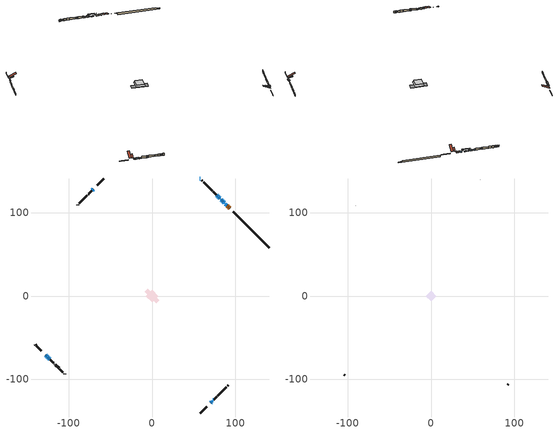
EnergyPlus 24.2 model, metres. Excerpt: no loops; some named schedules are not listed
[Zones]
conditioned space
 floor outside (Floor1 construction): -0.94,0 0,0.94 0.94,0 0,-0.94 z1.28
 floor adiabatic (AdiabaticFloorConstruction): -7.33,0 0,7.33 7.33,0 0,-7.33 z1.28
 floor foundation (Slab1 construction): -8.65,4.88 -4.88,8.65 8.65,-4.88 4.88,-8.65 z-1.01
 wall outside (RimJoist1 construction): 58.08,-140.22 58.96,-139.35 / -140.22,-58.08 -139.35,-58.96 / -58.08,140.22 -58.96,139.35 / 104.97,93.33 104.1,94.21 z1.28:1.58
 wall outside (RimJoist2 construction): 59.62,-138.69 65.57,-132.74 / -138.69,-59.62 -132.74,-65.57 / -59.62,138.69 -65.57,132.74 / 103.44,94.86 97.49,100.82 z1.28:1.58
 wall outside (AdiabaticWallConstruction 1): 92.91,105.4 91.8,106.51 / 91.14,107.16 90.24,108.07 z1.28:3.31
 wall outside (AdiabaticWallConstruction): -128.16,-70.15 -127.87,-70.44 / -124.21,-74.09 -123.6,-74.71 / 86.31,112 85.52,112.79 / -122.95,-75.36 -122.33,-75.97 z1.28:2.2; -127.21,-71.09 -126.78,-71.53 / 81.4,116.91 80.43,117.88 z1.28:2.75; -126.12,-72.18 -124.87,-73.44 / 89.59,108.72 88.08,110.23 / 78.4,119.91 77.53,120.77 / 58.08,140.22 57.47,140.22 z1.28:2.86; 70.15,-128.16 71.14,-127.17 z1.28:2.8; 84.86,113.45 84.14,114.17 / 79.77,118.53 79.05,119.25 z1.28:2.25; 83.49,114.82 83.11,115.2 z1.28:2.17; -70.15,128.16 -71.55,126.76 z1.28:2.27; 82.45,115.86 82.06,116.25 / 73.1,-125.21 73.49,-124.82 z1.28:2.81
 wall outside (Wall10 construction): 74.15,-124.16 77.55,-120.76 / -121.68,-76.63 -118.28,-80.03 / -72.21,126.1 -75.61,122.7 / 76.88,121.43 73.48,124.83 z1.28:3.72
 wall outside (Wall1 construction): 78.21,-120.1 78.4,-119.91 / -117.62,-80.69 -117.43,-80.88 / -76.26,122.04 -76.45,121.85 / 72.82,125.49 72.63,125.68 z1.28:3.72
 wall outside (Wall2 construction): 79.05,-119.25 79.24,-119.06 / -116.77,-81.53 -116.58,-81.72 / -77.11,121.2 -77.3,121.01 / 71.97,126.33 71.78,126.52 z1.28:3.72
 wall outside (Wall3 construction): 79.9,-118.41 84.39,-113.92 / -115.93,-82.38 -111.44,-86.87 / -77.96,120.35 -82.45,115.86 / 71.13,127.18 66.64,131.67 z1.28:3.72
 wall outside (Wall4 construction): 85.04,-113.26 87.1,-111.21 / -110.78,-87.53 -108.73,-89.58 / -83.1,115.2 -85.15,113.15 / 65.98,132.33 63.93,134.38 z1.28:3.72
 wall outside (Wall5 construction): 87.75,-110.55 88.86,-109.45 / -108.07,-90.23 -106.97,-91.34 / -85.81,112.5 -86.92,111.39 / 63.27,135.03 62.17,136.14 z1.28:3.72
 wall outside (Wall6 construction): 89.51,-108.79 89.6,-108.71 / -106.31,-92 -106.22,-92.08 / -87.57,110.73 -87.66,110.65 / 61.51,136.8 61.43,136.88 z1.28:3.72
 wall outside (Wall7 construction): 90.26,-108.05 90.34,-107.96 / -105.57,-92.74 -105.48,-92.83 / -88.32,109.99 -88.4,109.9 / 60.77,137.54 60.68,137.62 z1.28:3.72
 wall outside (Wall8 construction): 91,-107.31 91.19,-107.11 / -104.82,-93.48 -104.63,-93.68 / -89.06,109.25 -89.25,109.05 / 60.03,138.28 59.83,138.47 z1.28:3.72
 wall foundation (FoundationWall1 construction): 105.63,92.68,-1.01 105.63,92.68,1.28 136.76,61.54,1.28 136.76,61.54,0.05 140.22,58.08,0.05 140.22,58.08,-1.01
 window (WindowConstruction 10): -128.16,-70.15 -127.87,-70.44 z1.28:2.19
 window (WindowConstruction 5): -127.21,-71.09 -126.78,-71.53 z1.28:2.75
 window (WindowConstruction 6): -126.12,-72.18 -124.87,-73.44 z1.28:2.86
 window (WindowConstruction 7): 89.58,108.72 88.08,110.23 z1.28:2.86
 window (WindowConstruction 8): 70.15,-128.16 71.14,-127.17 z1.28:2.8
 window (WindowConstruction 9): -124.21,-74.1 -123.6,-74.71 z1.28:2.19
 window (WindowConstruction 16): 86.31,112 85.52,112.79 z1.28:2.19
 window (WindowConstruction 13): 84.86,113.45 84.14,114.17 z1.28:2.25
 window (WindowConstruction 14): 83.48,114.82 83.11,115.2 z1.28:2.17
 window (WindowConstruction 15): -70.15,128.16 -71.55,126.76 z1.28:2.27
 window (WindowConstruction 11): 82.45,115.86 82.06,116.25 z1.28:2.8
 window (WindowConstruction 12): 73.1,-125.21 73.49,-124.82 z1.28:2.8
 window (WindowConstruction): 81.4,116.91 80.43,117.88 z1.28:2.75
 window (WindowConstruction 1): 79.77,118.53 79.05,119.25 z1.28:2.25
 window (WindowConstruction 2): 78.4,119.91 77.54,120.77 z1.28:2.86
 window (WindowConstruction 3): 58.08,140.22 57.47,140.22 z1.28:2.86
 window (WindowConstruction 4): -122.94,-75.36 -122.33,-75.97 z1.28:2.19
 door (Door): 92.91,105.4 91.8,106.51 z1.28:3.31
 door (Door 1): 91.14,107.16 90.24,108.06 z1.28:3.31
 ceiling adiabatic (AdiabaticFloorConstruction): 0,-7.33 7.33,0 0,7.33 -7.33,0 z1.28
 roof outside (Roof2 construction): 69.49,-128.82,3.72 65.88,-125.2,5.42 64.93,-126.16,5.42 68.54,-129.77,3.72; -128.82,-69.49,3.72 -125.2,-65.88,5.42 -126.16,-64.93,5.42 -129.77,-68.54,3.72; -69.49,128.82,3.72 -65.88,125.2,5.42 -64.93,126.16,5.42 -68.54,129.77,3.72; 93.57,104.74,3.72 89.96,101.13,5.42 90.91,100.18,5.42 94.52,103.79,3.72
 roof outside (AdiabaticRoofConstruction): 86.96,111.35,3.72 86.53,110.91,3.92 86.99,110.45,3.92 87.42,110.89,3.72; 72.44,-125.87,3.72 71.83,-125.25,4.01 71.18,-125.9,4.01 71.79,-126.52,3.72
 skylight (SkylightConstruction): 86.96,111.34,3.72 86.53,110.91,3.92 86.99,110.45,3.92 87.42,110.89,3.72
 skylight (SkylightConstruction 1): 72.44,-125.87,3.72 71.83,-125.25,4.01 71.18,-125.9,4.01 71.79,-126.51,3.72
attic - vented
 floor to conditioned space (Floor2 construction Reversed): -6.28,0 0,6.28 6.28,0 0,-6.28 z3.72
 wall outside (Wall9 construction): 91.85,-106.46 92.29,-106.02 / -103.97,-94.33 -103.54,-94.77 / -89.91,108.4 -90.34,107.96 / 59.18,139.13 58.74,139.57 z1.28:3.72
 roof outside (Roof1 construction): 67.88,-130.42,3.72 61.95,-124.49,7.91 60.29,-126.15,7.91 66.22,-132.08,3.72; -130.42,-67.88,3.72 -124.49,-61.95,7.91 -126.15,-60.29,7.91 -132.08,-66.22,3.72; -67.88,130.42,3.72 -61.95,124.49,7.91 -60.29,126.15,7.91 -66.22,132.08,3.72; 95.17,103.13,3.72 89.24,97.2,7.91 90.9,95.54,7.91 96.83,101.47,3.72
shading: -127.73,-70.58 -128.3,-70.01 -129.38,-71.08 -128.8,-71.66 z2.4; -126.64,-71.67 -127.35,-70.95 -127.65,-71.24 -126.93,-71.96 z2.95; -124.73,-73.58 -126.27,-72.04 -126.56,-72.33 -125.02,-73.87 z3.06; 87.93,110.37 89.73,108.58 90.01,108.86 88.22,110.66 z3.06; 71.28,-127.03 70.01,-128.3 71.08,-129.38 72.35,-128.1 z3.01; -123.46,-74.85 -124.35,-73.95 -124.64,-74.24 -123.75,-75.14 z2.4; 83.61,114.7 88.21,110.09 88.51,110.38 83.9,114.99 z4.89; 82.23,116.07 86.77,111.54 87.06,111.83 82.52,116.37 z4.95; 81.2,117.11 85.39,112.91 85.68,113.2 81.49,117.4 z4.87; -73.46,124.85 -68.24,130.07 -68.53,130.36 -73.75,125.14 z4.97; 81.91,116.39 82.59,115.71 82.88,116 82.2,116.68 z3.01; 73.63,-124.67 72.95,-125.35 73.24,-125.64 73.92,-124.96 z3.01; 80.29,118.02 81.54,116.77 81.83,117.06 80.58,118.31 z2.95; 78.91,119.39 79.91,118.39 80.21,118.68 79.2,119.69 z2.45; 77.39,120.91 78.54,119.77 78.83,120.06 77.68,121.2 z3.06; 57.27,140.22 58.28,140.22 58.28,140.64 57.27,140.64 z3.06; -122.19,-76.11 -123.09,-75.22 -123.38,-75.51 -122.48,-76.41 z2.4
[Building]
Building 1: Terrain=Suburbs
[Site:Location]
Halifax Intl AP_NS: Latitude {deg}=44.88; Longitude {deg}=-63.51; Time Zone {hr}=-4; Elevation {m}=145; Keep Site Location Information=Yes
[Site:GroundTemperature:Shallow]
3.15511, 1.33576, 1.19006, 2.05344, 5.51939, 8.9692, 11.96, 13.8546, 14.0156, 12.4746, 9.56009, 6.2161
[Site:WaterMainsTemperature]
Calculation Method=Schedule; Temperature Schedule=mains temperature schedule
[Material] Roughness=Rough; Thermal Absorptance=0.9
Name | Thickness {m} | Conductivity {W/m-K} | Density {kg/m3} | Specific Heat {J/kg-K} | Solar Absorptance | Visible Absorptance
asphalt or fiberglass shingles | 0.00635 | 0.162714 | 1121.4 | 1465.45 | 0.4 | 0.4
asphalt or fiberglass shingles 1 | 0.00635 | 0.162714 | 1121.4 | 1465.45 | 0.7 | 0.7
ceiling loosefill ins | 0.169333 | 0.0480833 | 16.02 | 1046.75 | 0.7 | 0.7
ceiling stud and cavity | 0.1397 | 0.0980682 | 65.682 | 1177.47 | 0.7 | 0.7
concrete 4.0 in. | 0.1016 | 1.803125 | 2242.8 | 837.4 | 0.7 | 0.7
concrete 8.0 in. | 0.2032 | 1.803125 | 2242.8 | 837.4 | 0.7 | 0.7
door material | 0.04445 | 0.0451087 | 512.64 | 1214.23 | 0.7 | 0.7
floor covering | 0.0127 | 0.0433444 | 54.468 | 1339.84 | 0.6 | 0.6
floor rigid ins; rim joist rigid ins; roof rigid ins; wall rigid ins | 0.051816 | 0.029427 | 32.04 | 1214.23 | 0.7 | 0.7
floor rigid ins 1; roof rigid ins 1; wall rigid ins 1 | 0.512978 | 0.029427 | 32.04 | 1214.23 | 0.7 | 0.7
floor stud and cavity | 0.1397 | 0.10618 | 92.3553 | 1139.71 | 0.7 | 0.7
floor stud and cavity 1 | 0.1397 | 1.75129 | 37.0049 | 1207.88 | 0.7 | 0.7
furniture material conditioned space 1 | 0.1524 | 0.115458 | 640.8 | 1214.23 | 0.6 | 0.6
gypsum board | 0.0127 | 0.160291 | 801 | 837.4 | 0.6 | 0.6
osb sheathing 0.5 in. | 0.0127 | 0.115458 | 512.64 | 1214.23 | 0.7 | 0.7
osb sheathing 0.75 in. | 0.01905 | 0.115458 | 512.64 | 1214.23 | 0.7 | 0.7
osb sheathing 2.0 in. | 0.0508 | 0.115458 | 512.64 | 1214.23 | 0.7 | 0.7
rim joist stud and cavity | 0.0508 | 0.038851 | 125.044 | 1163.47 | 0.6 | 0.6
rim joist stud and cavity 1 | 0.0508 | 0.0381321 | 125.044 | 1163.47 | 0.6 | 0.6
roof stud and cavity | 0.2032 | 0.214186 | 78.34581 | 1123.46 | 0.7 | 0.7
roof stud and cavity 1 | 0.18415 | 1.78685 | 37.0049 | 1207.88 | 0.6 | 0.6
wall stud and cavity | 0.1397 | 0.0744261 | 139.0536 | 1170.24 | 0.7 | 0.7
wall stud and cavity 1 | 0.1397 | 0.346467 | 139.0536 | 1170.24 | 0.7 | 0.7
wall stud and cavity 10 | 0.0889 | 0.380278 | 52.3479 | 1209.89 | 0.7 | 0.7
wall stud and cavity 11 | 0.0889 | 0.391764 | 83.0341 | 1211.67 | 0.7 | 0.7
wall stud and cavity 2 | 0.1397 | 0.23543 | 139.0536 | 1170.24 | 0.7 | 0.7
wall stud and cavity 3 | 0.1397 | 0.238258 | 139.0536 | 1170.24 | 0.7 | 0.7
wall stud and cavity 4 | 0.1397 | 0.232668 | 139.0536 | 1170.24 | 0.7 | 0.7
wall stud and cavity 5 | 0.1397 | 0.0960514 | 139.0536 | 1170.24 | 0.7 | 0.7
wall stud and cavity 6 | 0.1397 | 0.0802207 | 139.0536 | 1170.24 | 0.7 | 0.7
wall stud and cavity 7 | 0.1397 | 0.0819611 | 139.0536 | 1170.24 | 0.7 | 0.7
wall stud and cavity 8 | 0.0889 | 6.1454 | 50.32683 | 1063.81 | 0.6 | 0.6
wall stud and cavity 9 | 0.1397 | 0.250838 | 139.0536 | 1170.24 | 0.7 | 0.7
wood siding | 0.0254 | 0.102417 | 544.68 | 1172.36 | 0.4 | 0.4
wood siding 1 | 0.00254 | 0.102417 | 544.68 | 1172.36 | 0.4 | 0.4
wood siding 2; wood siding 3; wood siding 4 | 0.0254 | 0.102417 | 544.68 | 1172.36 | 0.7 | 0.7
[WindowMaterial:SimpleGlazingSystem]
Name | U-Factor {W/m2-K} | Solar Heat Gain Coefficient
SkylightMaterial | 3.75202 | 0.6718
WindowMaterial | 2.92076 | 0.62
WindowMaterial 1 | 2.95767 | 0.57
WindowMaterial 10 | 2.97073 | 0.62
WindowMaterial 11 | 3.00934 | 0.48
WindowMaterial 12 | 2.986628 | 0.6
WindowMaterial 2 | 2.90941 | 0.68
WindowMaterial 3 | 2.95994 | 0.63
WindowMaterial 4 | 2.969594 | 0.55
WindowMaterial 5 | 2.98152 | 0.54
WindowMaterial 6 | 2.906 | 0.64
WindowMaterial 7 | 2.89919 | 0.65
WindowMaterial 8 | 2.91792 | 0.63
WindowMaterial 9 | 3.13539 | 0.43
[Construction]
AdiabaticFloorConstruction: floor stud and cavity 1, floor rigid ins 1, osb sheathing 0.75 in., floor covering
AdiabaticRoofConstruction: asphalt or fiberglass shingles 1, roof rigid ins 1, osb sheathing 0.75 in., roof stud and cavity 1
AdiabaticWallConstruction: wood siding 3, wall rigid ins 1, wall stud and cavity 10, gypsum board
AdiabaticWallConstruction 1: wood siding 4, wall rigid ins 1, wall stud and cavity 10, gypsum board
Door; Door 1: door material
Floor1 construction: floor stud and cavity, floor rigid ins, osb sheathing 0.75 in., floor covering
Floor2 construction Reversed: gypsum board, ceiling stud and cavity, ceiling loosefill ins
FoundationWall1 construction: concrete 8.0 in.
furniture construction conditioned space 1: furniture material conditioned space 1
PartitionWallConstruction: gypsum board, wall stud and cavity 11, gypsum board
RimJoist1 construction: wood siding 2, rim joist rigid ins, osb sheathing 2.0 in., rim joist stud and cavity
RimJoist2 construction: wood siding 2, rim joist rigid ins, osb sheathing 2.0 in., rim joist stud and cavity 1
Roof1 construction: asphalt or fiberglass shingles
Roof2 construction: asphalt or fiberglass shingles, roof rigid ins, osb sheathing 0.75 in., roof stud and cavity, gypsum board
SkylightConstruction; SkylightConstruction 1: SkylightMaterial
Slab1 construction: concrete 4.0 in.
Wall1 construction: wood siding, osb sheathing 0.5 in., wall stud and cavity, gypsum board
Wall10 construction: wood siding, wall rigid ins, osb sheathing 0.5 in., wall stud and cavity 9, gypsum board
Wall2 construction: wood siding, wall rigid ins, osb sheathing 0.5 in., wall stud and cavity 1, gypsum board
Wall3 construction: wood siding, wall rigid ins, osb sheathing 0.5 in., wall stud and cavity 2, gypsum board
Wall4 construction: wood siding, wall rigid ins, osb sheathing 0.5 in., wall stud and cavity 3, gypsum board
Wall5 construction: wood siding, wall rigid ins, osb sheathing 0.5 in., wall stud and cavity 4, gypsum board
Wall6 construction: wood siding, osb sheathing 0.5 in., wall stud and cavity 5, gypsum board
Wall7 construction: wood siding, osb sheathing 0.5 in., wall stud and cavity 6, gypsum board
Wall8 construction: wood siding, osb sheathing 0.5 in., wall stud and cavity 7, gypsum board
Wall9 construction: wood siding 1, wall stud and cavity 8
WindowConstruction: WindowMaterial
WindowConstruction 1; WindowConstruction 13; WindowConstruction 15: WindowMaterial 1
WindowConstruction 10: WindowMaterial 9
WindowConstruction 11; WindowConstruction 12: WindowMaterial 10
WindowConstruction 14: WindowMaterial 11
WindowConstruction 16: WindowMaterial 12
WindowConstruction 2: WindowMaterial 2
WindowConstruction 3: WindowMaterial 3
WindowConstruction 4; WindowConstruction 9: WindowMaterial 4
WindowConstruction 5: WindowMaterial 5
WindowConstruction 6: WindowMaterial 6
WindowConstruction 7: WindowMaterial 7
WindowConstruction 8: WindowMaterial 8
[Zone] Multiplier=1; Part of Total Floor Area=Yes
Name | Volume {m3}
attic - vented | 52.0982
conditioned space | 539.5
[Space]
Name | Zone | Volume {m3}
attic - vented 1 | attic - vented | 52.0982
conditioned space 1 | conditioned space | 539.5
[ZoneInfiltration:EffectiveLeakageArea]
infil attic - vented 1: Zone or Space=attic - vented 1; Schedule=Always On Discrete; Effective Air Leakage Area {cm2}=2821.25; Stack Coefficient=0.000461385; Wind Coefficient=1.45128e-05
[ZoneMixing]
whole house fan mix: Zone or Space=attic - vented; Schedule=Always On Continuous; Design Flow Rate Calculation Method=Flow/Zone; Design Flow Rate {m3/s}=0; Source Zone or Space=conditioned space
[SurfaceProperty:ExposedFoundationPerimeter]
Slab1: Exposed Perimeter Calculation Method=TotalExposedPerimeter; Total Exposed Perimeter {m}=48.921
[InternalMass] Zone or ZoneList=conditioned space; Space or SpaceList=conditioned space 1
Name | Construction | Surface Area {m2}
furniture mass conditioned space 1 | furniture construction conditioned space 1 | 84.46
partition wall mass | PartitionWallConstruction | 211.15
[Lights]
interior lighting: Zone or ZoneList or Space or SpaceList=conditioned space 1; Schedule=interior lighting schedule; Design Level Calculation Method=LightingLevel; Lighting Level {W}=343.2; Return Air Fraction=0; Fraction Radiant=0.6; Fraction Visible=0.2; Fraction Replaceable=1
[People]
occupants: Zone or ZoneList or Space or SpaceList=conditioned space 1; Number of People Schedule=occupants schedule; Number of People Calculation Method=People; Number of People=3; Fraction Radiant=0.314171; Sensible Heat Fraction=0.56303; Activity Level Schedule=occupants activity schedule; Carbon Dioxide Generation Rate {m3/s-W}=0; Enable ASHRAE 55 Comfort Warnings=No; Mean Radiant Temperature Calculation Type=EnclosureAveraged
[ElectricEquipment] Zone or ZoneList or Space or SpaceList=conditioned space 1; Design Level Calculation Method=EquipmentLevel
Name | Schedule | Design Level {W} | Fraction Latent | Fraction Radiant | Fraction Lost
clothes dryer | clothes dryer schedule | 140.772 | 0.015 | 0.081 | 0.85
clothes washer | clothes washer schedule | 32.1985 | 0.03 | 0.162 | 0.7
cooking range | cooking range schedule | 215.147 | 0.08 | 0.432 | 0.2
dishwasher | dishwasher schedule | 66.8632 | 0.3 | 0.18 | 0.4
fridge | fridge schedule | 72.9452 | 0 | 0.6 | 0
mech vent bath fan 0 | mech vent bath fan 0 schedule | 50.2 | 0 | 0 | 1
mech vent house fan | mech vent house fan schedule | 0.95 | 0 | 0 | 1
mech vent house fan cfis | mech vent house fan cfis schedule | 0 | 0 | 0 | 0
misc plug loads | misc plug loads schedule | 494.7 | 0.045 | 0.513 | 0.1
whole house fan | Always On Discrete | 0 | 0 | 0 | 1
[OtherEquipment] Zone or ZoneList or Space or SpaceList=conditioned space 1; Design Level Calculation Method=EquipmentLevel
Name | Fuel Type | Schedule | Design Level {W} | Fraction Latent | Fraction Radiant | Fraction Lost
clothes dryer 1 | Electricity | clothes dryer schedule | 0 | 0.015 | 0.081 | 0.85
cooking range 1 | Electricity | cooking range schedule | 0 | 0.08 | 0.432 | 0.2
general water use latent | None | general water use schedule | 62.594 | 1 | 0 | 0
general water use sensible | None | general water use schedule | -61.6891 | 0 | 0.6 | 0
mech vent house fan latent load | None | Always On Discrete | 0 | 1 | 0 | 0
mech vent house fan sensible load | None | Always On Discrete | 0 | 0 | 0 | 0
water heater energy adjustment1 | FuelOilNo2 | Always On Discrete | 0.01 | 0 | 0 | 1
[ZoneInfiltration:DesignFlowRate] Zone or ZoneList or Space or SpaceList=conditioned space 1; Schedule=Always On Discrete; Design Flow Rate Calculation Method=Flow/Zone; Design Flow Rate {m3/s}=0
infil flow; natural vent flow; whole house fan flow
[Foundation:Kiva]
Foundation Kiva 1: Initial Indoor Air Temperature {C}=18; Wall Height Above Grade {m}=1.28001; Wall Depth Below Slab {m}=0.2032
[Foundation:Kiva:Settings]
Soil Conductivity {W/m-K}=0.849921; Soil Density {kg/m3}=1842.3; Soil Specific Heat {J/kg-K}=418.7; Ground Solar Absorptivity=0.9; Ground Thermal Absorptivity=0.9; Ground Surface Roughness {m}=0.03; Far-Field Width {m}=40; Deep-Ground Boundary Condition=ZeroFlux; Deep-Ground Depth {m}=40; Minimum Cell Dimension {m}=0.2; Maximum Cell Growth Coefficient=3; Simulation Timestep=Timestep
[Exterior:Lights]
exterior lighting: Schedule=exterior lighting schedule; Design Level {W}=75.6
[Schedule:Constant]
Name | Hourly Value
Always On Continuous; mech vent house fan schedule; mech vent house fan cfis schedule; Always On Discrete | 1
occupants activity schedule | 117.228
fridge schedule | 0
[Schedule:Week:Daily]
interior lighting schedule Week Rule - Jan1-Jan27: interior lighting schedule day, interior lighting schedule day, interior lighting schedule day, interior lighting schedule day, interior lighting schedule day, interior lighting schedule day, interior lighting schedule day, interior lighting schedule default day, interior lighting schedule default day, interior lighting schedule default day, interior lighting schedule default day, interior lighting schedule default day
interior lighting schedule Week Rule - Jan28-Feb3: interior lighting schedule day, interior lighting schedule day, interior lighting schedule day, interior lighting schedule day, interior lighting schedule day 1, interior lighting schedule day 1, interior lighting schedule day 1, interior lighting schedule default day, interior lighting schedule default day, interior lighting schedule default day, interior lighting schedule default day, interior lighting schedule default day
interior lighting schedule Week Rule - Feb4-Feb24: interior lighting schedule day 1, interior lighting schedule day 1, interior lighting schedule day 1, interior lighting schedule day 1, interior lighting schedule day 1, interior lighting schedule day 1, interior lighting schedule day 1, interior lighting schedule default day, interior lighting schedule default day, interior lighting schedule default day, interior lighting schedule default day, interior lighting schedule default day
interior lighting schedule Week Rule - Feb25-Mar3: interior lighting schedule day 1, interior lighting schedule day 1, interior lighting schedule day 1, interior lighting schedule day 1, interior lighting schedule day 2, interior lighting schedule day 2, interior lighting schedule day 2, interior lighting schedule default day, interior lighting schedule default day, interior lighting schedule default day, interior lighting schedule default day, interior lighting schedule default day
interior lighting schedule Week Rule - Mar4-Mar31: interior lighting schedule day 2, interior lighting schedule day 2, interior lighting schedule day 2, interior lighting schedule day 2, interior lighting schedule day 2, interior lighting schedule day 2, interior lighting schedule day 2, interior lighting schedule default day, interior lighting schedule default day, interior lighting schedule default day, interior lighting schedule default day, interior lighting schedule default day
interior lighting schedule Week Rule - Apr1-Apr28: interior lighting schedule day 3, interior lighting schedule day 3, interior lighting schedule day 3, interior lighting schedule day 3, interior lighting schedule day 3, interior lighting schedule day 3, interior lighting schedule day 3, interior lighting schedule default day, interior lighting schedule default day, interior lighting schedule default day, interior lighting schedule default day, interior lighting schedule default day
interior lighting schedule Week Rule - Apr29-May5: interior lighting schedule day 3, interior lighting schedule day 3, interior lighting schedule day 4, interior lighting schedule day 4, interior lighting schedule day 4, interior lighting schedule day 4, interior lighting schedule day 4, interior lighting schedule default day, interior lighting schedule default day, interior lighting schedule default day, interior lighting schedule default day, interior lighting schedule default day
interior lighting schedule Week Rule - May6-May26: interior lighting schedule day 4, interior lighting schedule day 4, interior lighting schedule day 4, interior lighting schedule day 4, interior lighting schedule day 4, interior lighting schedule day 4, interior lighting schedule day 4, interior lighting schedule default day, interior lighting schedule default day, interior lighting schedule default day, interior lighting schedule default day, interior lighting schedule default day
interior lighting schedule Week Rule - May27-Jun2: interior lighting schedule day 4, interior lighting schedule day 4, interior lighting schedule day 4, interior lighting schedule day 4, interior lighting schedule day 4, interior lighting schedule day 5, interior lighting schedule day 5, interior lighting schedule default day, interior lighting schedule default day, interior lighting schedule default day, interior lighting schedule default day, interior lighting schedule default day
interior lighting schedule Week Rule - Jun3-Jun30: interior lighting schedule day 5, interior lighting schedule day 5, interior lighting schedule day 5, interior lighting schedule day 5, interior lighting schedule day 5, interior lighting schedule day 5, interior lighting schedule day 5, interior lighting schedule default day, interior lighting schedule default day, interior lighting schedule default day, interior lighting schedule default day, interior lighting schedule default day
interior lighting schedule Week Rule - Jul1-Jul28: interior lighting schedule day 6, interior lighting schedule day 6, interior lighting schedule day 6, interior lighting schedule day 6, interior lighting schedule day 6, interior lighting schedule day 6, interior lighting schedule day 6, interior lighting schedule default day, interior lighting schedule default day, interior lighting schedule default day, interior lighting schedule default day, interior lighting schedule default day
interior lighting schedule Week Rule - Jul29-Aug4: interior lighting schedule day 6, interior lighting schedule day 6, interior lighting schedule day 6, interior lighting schedule day 7, interior lighting schedule day 7, interior lighting schedule day 7, interior lighting schedule day 7, interior lighting schedule default day, interior lighting schedule default day, interior lighting schedule default day, interior lighting schedule default day, interior lighting schedule default day
interior lighting schedule Week Rule - Aug5-Aug25: interior lighting schedule day 7, interior lighting schedule day 7, interior lighting schedule day 7, interior lighting schedule day 7, interior lighting schedule day 7, interior lighting schedule day 7, interior lighting schedule day 7, interior lighting schedule default day, interior lighting schedule default day, interior lighting schedule default day, interior lighting schedule default day, interior lighting schedule default day
interior lighting schedule Week Rule - Aug26-Sep1: interior lighting schedule day 7, interior lighting schedule day 7, interior lighting schedule day 7, interior lighting schedule day 7, interior lighting schedule day 7, interior lighting schedule day 7, interior lighting schedule day 8, interior lighting schedule default day, interior lighting schedule default day, interior lighting schedule default day, interior lighting schedule default day, interior lighting schedule default day
interior lighting schedule Week Rule - Sep2-Sep29: interior lighting schedule day 8, interior lighting schedule day 8, interior lighting schedule day 8, interior lighting schedule day 8, interior lighting schedule day 8, interior lighting schedule day 8, interior lighting schedule day 8, interior lighting schedule default day, interior lighting schedule default day, interior lighting schedule default day, interior lighting schedule default day, interior lighting schedule default day
interior lighting schedule Week Rule - Sep30-Oct6: interior lighting schedule day 8, interior lighting schedule day 9, interior lighting schedule day 9, interior lighting schedule day 9, interior lighting schedule day 9, interior lighting schedule day 9, interior lighting schedule day 9, interior lighting schedule default day, interior lighting schedule default day, interior lighting schedule default day, interior lighting schedule default day, interior lighting schedule default day
interior lighting schedule Week Rule - Oct7-Oct27: interior lighting schedule day 9, interior lighting schedule day 9, interior lighting schedule day 9, interior lighting schedule day 9, interior lighting schedule day 9, interior lighting schedule day 9, interior lighting schedule day 9, interior lighting schedule default day, interior lighting schedule default day, interior lighting schedule default day, interior lighting schedule default day, interior lighting schedule default day
interior lighting schedule Week Rule - Oct28-Nov3: interior lighting schedule day 9, interior lighting schedule day 9, interior lighting schedule day 9, interior lighting schedule day 9, interior lighting schedule day 10, interior lighting schedule day 10, interior lighting schedule day 10, interior lighting schedule default day, interior lighting schedule default day, interior lighting schedule default day, interior lighting schedule default day, interior lighting schedule default day
interior lighting schedule Week Rule - Nov4-Nov24: interior lighting schedule day 10, interior lighting schedule day 10, interior lighting schedule day 10, interior lighting schedule day 10, interior lighting schedule day 10, interior lighting schedule day 10, interior lighting schedule day 10, interior lighting schedule default day, interior lighting schedule default day, interior lighting schedule default day, interior lighting schedule default day, interior lighting schedule default day
interior lighting schedule Week Rule - Nov25-Dec1: interior lighting schedule day 10, interior lighting schedule day 10, interior lighting schedule day 10, interior lighting schedule day 10, interior lighting schedule day 10, interior lighting schedule day 10, interior lighting schedule day 11, interior lighting schedule default day, interior lighting schedule default day, interior lighting schedule default day, interior lighting schedule default day, interior lighting schedule default day
interior lighting schedule Week Rule - Dec2-Dec31: interior lighting schedule day 11, interior lighting schedule day 11, interior lighting schedule day 11, interior lighting schedule day 11, interior lighting schedule day 11, interior lighting schedule day 11, interior lighting schedule day 11, interior lighting schedule default day, interior lighting schedule default day, interior lighting schedule default day, interior lighting schedule default day, interior lighting schedule default day
occupants schedule Week Rule - Jan1-Dec31: occupants schedule day, occupants schedule day, occupants schedule day, occupants schedule day, occupants schedule day, occupants schedule day, occupants schedule day, occupants schedule default day, occupants schedule default day, occupants schedule default day, occupants schedule default day, occupants schedule default day
clothes dryer schedule Week Rule - Jan1-Dec31: clothes dryer schedule day, clothes dryer schedule day, clothes dryer schedule day, clothes dryer schedule day, clothes dryer schedule day, clothes dryer schedule day, clothes dryer schedule day, clothes dryer schedule default day, clothes dryer schedule default day, clothes dryer schedule default day, clothes dryer schedule default day, clothes dryer schedule default day
clothes washer schedule Week Rule - Jan1-Dec31: clothes washer schedule day, clothes washer schedule day, clothes washer schedule day, clothes washer schedule day, clothes washer schedule day, clothes washer schedule day, clothes washer schedule day, clothes washer schedule default day, clothes washer schedule default day, clothes washer schedule default day, clothes washer schedule default day, clothes washer schedule default day
cooking range schedule Week Rule - Jan1-Dec31: cooking range schedule day, cooking range schedule day, cooking range schedule day, cooking range schedule day, cooking range schedule day, cooking range schedule day, cooking range schedule day, cooking range schedule default day, cooking range schedule default day, cooking range schedule default day, cooking range schedule default day, cooking range schedule default day
dishwasher schedule Week Rule - Jan1-Dec31: dishwasher schedule day, dishwasher schedule day, dishwasher schedule day, dishwasher schedule day, dishwasher schedule day, dishwasher schedule day, dishwasher schedule day, dishwasher schedule default day, dishwasher schedule default day, dishwasher schedule default day, dishwasher schedule default day, dishwasher schedule default day
mech vent bath fan 0 schedule Week Rule - Jan1-Dec31: mech vent bath fan 0 schedule day, mech vent bath fan 0 schedule day, mech vent bath fan 0 schedule day, mech vent bath fan 0 schedule day, mech vent bath fan 0 schedule day, mech vent bath fan 0 schedule day, mech vent bath fan 0 schedule day, mech vent bath fan 0 schedule default day, mech vent bath fan 0 schedule default day, mech vent bath fan 0 schedule default day, mech vent bath fan 0 schedule default day, mech vent bath fan 0 schedule default day
misc plug loads schedule Week Rule - Jan1-Dec31: misc plug loads schedule day, misc plug loads schedule day, misc plug loads schedule day, misc plug loads schedule day, misc plug loads schedule day, misc plug loads schedule day, misc plug loads schedule day, misc plug loads schedule default day, misc plug loads schedule default day, misc plug loads schedule default day, misc plug loads schedule default day, misc plug loads schedule default day
general water use schedule Week Rule - Jan1-Dec31: general water use schedule day, general water use schedule day, general water use schedule day, general water use schedule day, general water use schedule day, general water use schedule day, general water use schedule day, general water use schedule default day, general water use schedule default day, general water use schedule default day, general water use schedule default day, general water use schedule default day
exterior lighting schedule Week Rule - Jan1-Jan27: exterior lighting schedule day, exterior lighting schedule day, exterior lighting schedule day, exterior lighting schedule day, exterior lighting schedule day, exterior lighting schedule day, exterior lighting schedule day, exterior lighting schedule default day, exterior lighting schedule default day, exterior lighting schedule default day, exterior lighting schedule default day, exterior lighting schedule default day
exterior lighting schedule Week Rule - Jan28-Feb3: exterior lighting schedule day, exterior lighting schedule day, exterior lighting schedule day, exterior lighting schedule day, exterior lighting schedule day 1, exterior lighting schedule day 1, exterior lighting schedule day 1, exterior lighting schedule default day, exterior lighting schedule default day, exterior lighting schedule default day, exterior lighting schedule default day, exterior lighting schedule default day
exterior lighting schedule Week Rule - Feb4-Feb24: exterior lighting schedule day 1, exterior lighting schedule day 1, exterior lighting schedule day 1, exterior lighting schedule day 1, exterior lighting schedule day 1, exterior lighting schedule day 1, exterior lighting schedule day 1, exterior lighting schedule default day, exterior lighting schedule default day, exterior lighting schedule default day, exterior lighting schedule default day, exterior lighting schedule default day
exterior lighting schedule Week Rule - Feb25-Mar3: exterior lighting schedule day 1, exterior lighting schedule day 1, exterior lighting schedule day 1, exterior lighting schedule day 1, exterior lighting schedule day 2, exterior lighting schedule day 2, exterior lighting schedule day 2, exterior lighting schedule default day, exterior lighting schedule default day, exterior lighting schedule default day, exterior lighting schedule default day, exterior lighting schedule default day
[Schedule:Year]
interior lighting schedule: interior lighting schedule Week Rule - Jan1-Jan27, 1, 1, 1, 27, interior lighting schedule Week Rule - Jan28-Feb3, 1, 28, 2, 3, interior lighting schedule Week Rule - Feb4-Feb24, 2, 4, 2, 24, interior lighting schedule Week Rule - Feb25-Mar3, 2, 25, 3, 3, interior lighting schedule Week Rule - Mar4-Mar31, 3, 4, 3, 31, interior lighting schedule Week Rule - Apr1-Apr28, 4, 1, 4, 28, interior lighting schedule Week Rule - Apr29-May5, 4, 29, 5, 5, interior lighting schedule Week Rule - May6-May26, 5, 6, 5, 26, interior lighting schedule Week Rule - May27-Jun2, 5, 27, 6, 2, interior lighting schedule Week Rule - Jun3-Jun30, 6, 3, 6, 30, interior lighting schedule Week Rule - Jul1-Jul28, 7, 1, 7, 28, interior lighting schedule Week Rule - Jul29-Aug4, 7, 29, 8, 4, interior lighting schedule Week Rule - Aug5-Aug25, 8, 5, 8, 25, interior lighting schedule Week Rule - Aug26-Sep1, 8, 26, 9, 1, interior lighting schedule Week Rule - Sep2-Sep29, 9, 2, 9, 29, interior lighting schedule Week Rule - Sep30-Oct6, 9, 30, 10, 6, interior lighting schedule Week Rule - Oct7-Oct27, 10, 7, 10, 27, interior lighting schedule Week Rule - Oct28-Nov3, 10, 28, 11, 3, interior lighting schedule Week Rule - Nov4-Nov24, 11, 4, 11, 24, interior lighting schedule Week Rule - Nov25-Dec1, 11, 25, 12, 1, interior lighting schedule Week Rule - Dec2-Dec31, 12, 2, 12, 31
occupants schedule: occupants schedule Week Rule - Jan1-Dec31, 1, 1, 12, 31
clothes dryer schedule: clothes dryer schedule Week Rule - Jan1-Dec31, 1, 1, 12, 31
clothes washer schedule: clothes washer schedule Week Rule - Jan1-Dec31, 1, 1, 12, 31
cooking range schedule: cooking range schedule Week Rule - Jan1-Dec31, 1, 1, 12, 31
dishwasher schedule: dishwasher schedule Week Rule - Jan1-Dec31, 1, 1, 12, 31
mech vent bath fan 0 schedule: mech vent bath fan 0 schedule Week Rule - Jan1-Dec31, 1, 1, 12, 31
misc plug loads schedule: misc plug loads schedule Week Rule - Jan1-Dec31, 1, 1, 12, 31
general water use schedule: general water use schedule Week Rule - Jan1-Dec31, 1, 1, 12, 31
exterior lighting schedule: exterior lighting schedule Week Rule - Jan1-Jan27, 1, 1, 1, 27, exterior lighting schedule Week Rule - Jan28-Feb3, 1, 28, 2, 3, exterior lighting schedule Week Rule - Feb4-Feb24, 2, 4, 2, 24, exterior lighting schedule Week Rule - Feb25-Mar3, 2, 25, 3, 3, exterior lighting schedule Week Rule - Mar4-Mar31, 3, 4, 3, 31, exterior lighting schedule Week Rule - Apr1-Apr28, 4, 1, 4, 28, exterior lighting schedule Week Rule - Apr29-May5, 4, 29, 5, 5, exterior lighting schedule Week Rule - May6-May26, 5, 6, 5, 26, exterior lighting schedule Week Rule - May27-Jun2, 5, 27, 6, 2, exterior lighting schedule Week Rule - Jun3-Jun30, 6, 3, 6, 30, exterior lighting schedule Week Rule - Jul1-Jul28, 7, 1, 7, 28, exterior lighting schedule Week Rule - Jul29-Aug4, 7, 29, 8, 4, exterior lighting schedule Week Rule - Aug5-Aug25, 8, 5, 8, 25, exterior lighting schedule Week Rule - Aug26-Sep1, 8, 26, 9, 1, exterior lighting schedule Week Rule - Sep2-Sep29, 9, 2, 9, 29, exterior lighting schedule Week Rule - Sep30-Oct6, 9, 30, 10, 6, exterior lighting schedule Week Rule - Oct7-Oct27, 10, 7, 10, 27, exterior lighting schedule Week Rule - Oct28-Nov3, 10, 28, 11, 3, exterior lighting schedule Week Rule - Nov4-Nov24, 11, 4, 11, 24, exterior lighting schedule Week Rule - Nov25-Dec1, 11, 25, 12, 1, exterior lighting schedule Week Rule - Dec2-Dec31, 12, 2, 12, 31
[Schedule:Compact]
mains temperature schedule: Through: 01/01, For: AllDays, Until: 24:00, 7.41, Through: 01/02, For: AllDays, Until: 24:00, 7.34833, Through: 01/03, For: AllDays, Until: 24:00, 7.28778, Through: 01/04, For: AllDays, Until: 24:00, 7.22889, Through: 01/05, For: AllDays, Until: 24:00, 7.17056, Through: 01/06, For: AllDays, Until: 24:00, 7.11333, Through: 01/07, For: AllDays, Until: 24:00, 7.05722, Through: 01/08, For: AllDays, Until: 24:00, 7.00167, Through: 01/09, For: AllDays, Until: 24:00, 6.94778, Through: 01/10, For: AllDays, Until: 24:00, 6.895, Through: 01/11, For: AllDays, Until: 24:00, 6.84333, Through: 01/12, For: AllDays, Until: 24:00, 6.79278, Through: 01/13, For: AllDays, Until: 24:00, 6.74389, Through: 01/14, For: AllDays, Until: 24:00, 6.69556, Through: 01/15, For: AllDays, Until: 24:00, 6.64889, Through: 01/16, For: AllDays, Until: 24:00, 6.60278, Through: 01/17, For: AllDays, Until: 24:00, 6.55833, Through: 01/18, For: AllDays, Until: 24:00, 6.515, Through: 01/19, For: AllDays, Until: 24:00, 6.47333, Through: 01/20, For: AllDays, Until: 24:00, 6.43278, Through: 01/21, For: AllDays, Until: 24:00, 6.39333, Through: 01/22, For: AllDays, Until: 24:00, 6.355, Through: 01/23, For: AllDays, Until: 24:00, 6.31833, Through: 01/24, For: AllDays, Until: 24:00, 6.28278, Through: 01/25, For: AllDays, Until: 24:00, 6.24889, Through: 01/26, For: AllDays, Until: 24:00, 6.21611, Through: 01/27, For: AllDays, Until: 24:00, 6.18444, Through: 01/28, For: AllDays, Until: 24:00, 6.15444, Through: 01/29, For: AllDays, Until: 24:00, 6.12556, Through: 01/30, For: AllDays, Until: 24:00, 6.09833, Through: 01/31, For: AllDays, Until: 24:00, 6.07222, Through: 02/01, For: AllDays, Until: 24:00, 6.04778, Through: 02/02, For: AllDays, Until: 24:00, 6.02444, Through: 02/03, For: AllDays, Until: 24:00, 6.00278, Through: 02/04, For: AllDays, Until: 24:00, 5.98222, Through: 02/05, For: AllDays, Until: 24:00, 5.96333, Through: 02/06, For: AllDays, Until: 24:00, 5.94556, Through: 02/07, For: AllDays, Until: 24:00, 5.92944, Through: 02/08, For: AllDays, Until: 24:00, 5.915, Through: 02/09, For: AllDays, Until: 24:00, 5.90167, Through: 02/10, For: AllDays, Until: 24:00, 5.89, Through: 02/11, For: AllDays, Until: 24:00, 5.87944, Through: 02/12, For: AllDays, Until: 24:00, 5.87056, Through: 02/13, For: AllDays, Until: 24:00, 5.86333, Through: 02/14, For: AllDays, Until: 24:00, 5.85722, Through: 02/15, For: AllDays, Until: 24:00, 5.85278, Through: 02/16, For: AllDays, Until: 24:00, 5.84944, Through: 02/17, For: AllDays, Until: 24:00, 5.84833, Through: 02/18, For: AllDays, Until: 24:00, 5.84778, Through: 02/19, For: AllDays, Until: 24:00, 5.84944, Through: 02/20, For: AllDays, Until: 24:00, 5.85167, Through: 02/21, For: AllDays, Until: 24:00, 5.85611, Through: 02/22, For: AllDays, Until: 24:00, 5.86167, Through: 02/23, For: AllDays, Until: 24:00, 5.86889, Through: 02/24, For: AllDays, Until: 24:00, 5.87722, Through: 02/25, For: AllDays, Until: 24:00, 5.88722, Through: 02/26, For: AllDays, Until: 24:00, 5.89889, Through: 02/27, For: AllDays, Until: 24:00, 5.91167, Through: 02/28, For: AllDays, Until: 24:00, 5.92611, Through: 03/01, For: AllDays, Until: 24:00, 5.94222, Through: 03/02, For: AllDays, Until: 24:00, 5.95944, Through: 03/03, For: AllDays, Until: 24:00, 5.97778, Through: 03/04, For: AllDays, Until: 24:00, 5.99778, Through: 03/05, For: AllDays, Until: 24:00, 6.01944, Through: 03/06, For: AllDays, Until: 24:00, 6.04222, Through: 03/07, For: AllDays, Until: 24:00, 6.06667, Through: 03/08, For: AllDays, Until: 24:00, 6.09222, Through: 03/09, For: AllDays, Until: 24:00, 6.11944, Through: 03/10, For: AllDays, Until: 24:00, 6.14778, Through: 03/11, For: AllDays, Until: 24:00, 6.17722, Through: 03/12, For: AllDays, Until: 24:00, 6.20833, Through: 03/13, For: AllDays, Until: 24:00, 6.24111, Through: 03/14, For: AllDays, Until: 24:00, 6.275, Through: 03/15, For: AllDays, Until: 24:00, 6.31, Through: 03/16, For: AllDays, Until: 24:00, 6.34667, Through: 03/17, For: AllDays, Until: 24:00, 6.38444, Through: 03/18, For: AllDays, Until: 24:00, 6.42333, Through: 03/19, For: AllDays, Until: 24:00, 6.46389, Through: 03/20, For: AllDays, Until: 24:00, 6.50556, Through: 03/21, For: AllDays, Until: 24:00, 6.54833, Through: 03/22, For: AllDays, Until: 24:00, 6.59278, Through: 03/23, For: AllDays, Until: 24:00, 6.63833, Through: 03/24, For: AllDays, Until: 24:00, 6.685, Through: 03/25, For: AllDays, Until: 24:00, 6.73278, Through: 03/26, For: AllDays, Until: 24:00, 6.78167, Through: 03/27, For: AllDays, Until: 24:00, 6.83167, Through: 03/28, For: AllDays, Until: 24:00, 6.88333, Through: 03/29, For: AllDays, Until: 24:00, 6.93611, Through: 03/30, For: AllDays, Until: 24:00, 6.98944, Through: 03/31, For: AllDays, Until: 24:00, 7.04444, Through: 04/01, For: AllDays, Until: 24:00, 7.1, Through: 04/02, For: AllDays, Until: 24:00, 7.15722, Through: 04/03, For: AllDays, Until: 24:00, 7.21556, Through: 04/04, For: AllDays, Until: 24:00, 7.27444, Through: 04/05, For: AllDays, Until: 24:00, 7.33444, Through: 04/06, For: AllDays, Until: 24:00, 7.39556, Through: 04/07, For: AllDays, Until: 24:00, 7.45778, Through: 04/08, For: AllDays, Until: 24:00, 7.52111, Through: 04/09, For: AllDays, Until: 24:00, 7.585, Through: 04/10, For: AllDays, Until: 24:00, 7.65, Through: 04/11, For: AllDays, Until: 24:00, 7.71611, Through: 04/12, For: AllDays, Until: 24:00, 7.78333, Through: 04/13, For: AllDays, Until: 24:00, 7.85111, Through: 04/14, For: AllDays, Until: 24:00, 7.91944, Through: 04/15, For: AllDays, Until: 24:00, 7.98889, Through: 04/16, For: AllDays, Until: 24:00, 8.05944, Through: 04/17, For: AllDays, Until: 24:00, 8.13056, Through: 04/18, For: AllDays, Until: 24:00, 8.20222, Through: 04/19, For: AllDays, Until: 24:00, 8.275, Through: 04/20, For: AllDays, Until: 24:00, 8.34833, Through: 04/21, For: AllDays, Until: 24:00, 8.42222, Through: 04/22, For: AllDays, Until: 24:00, 8.49722, Through: 04/23, For: AllDays, Until: 24:00, 8.57278, Through: 04/24, For: AllDays, Until: 24:00, 8.64889, Through: 04/25, For: AllDays, Until: 24:00, 8.72556, Through: 04/26, For: AllDays, Until: 24:00, 8.80278, Through: 04/27, For: AllDays, Until: 24:00, 8.88111, Through: 04/28, For: AllDays, Until: 24:00, 8.95944, Through: 04/29, For: AllDays, Until: 24:00, 9.03833, Through: 04/30, For: AllDays, Until: 24:00, 9.11778, Through: 05/01, For: AllDays, Until: 24:00, 9.19778, Through: 05/02, For: AllDays, Until: 24:00, 9.27833, Through: 05/03, For: AllDays, Until: 24:00, 9.35944, Through: 05/04, For: AllDays, Until: 24:00, 9.44056, Through: 05/05, For: AllDays, Until: 24:00, 9.52278, Through: 05/06, For: AllDays, Until: 24:00, 9.60444, Through: 05/07, For: AllDays, Until: 24:00, 9.68722, Through: 05/08, For: AllDays, Until: 24:00, 9.77, Through: 05/09, For: AllDays, Until: 24:00, 9.85278, Through: 05/10, For: AllDays, Until: 24:00, 9.93611, Through: 05/11, For: AllDays, Until: 24:00, 10.02, Through: 05/12, For: AllDays, Until: 24:00, 10.1039, Through: 05/13, For: AllDays, Until: 24:00, 10.1878, Through: 05/14, For: AllDays, Until: 24:00, 10.2722, Through: 05/15, For: AllDays, Until: 24:00, 10.3561, Through: 05/16, For: AllDays, Until: 24:00, 10.4406, Through: 05/17, For: AllDays, Until: 24:00, 10.5256, Through: 05/18, For: AllDays, Until: 24:00, 10.61, Through: 05/19, For: AllDays, Until: 24:00, 10.6944, Through: 05/20, For: AllDays, Until: 24:00, 10.7794, Through: 05/21, For: AllDays, Until: 24:00, 10.8639, Through: 05/22, For: AllDays, Until: 24:00, 10.9489, Through: 05/23, For: AllDays, Until: 24:00, 11.0333, Through: 05/24, For: AllDays, Until: 24:00, 11.1178, Through: 05/25, For: AllDays, Until: 24:00, 11.2022, Through: 05/26, For: AllDays, Until: 24:00, 11.2867, Through: 05/27, For: AllDays, Until: 24:00, 11.3711, Through: 05/28, For: AllDays, Until: 24:00, 11.455, Through: 05/29, For: AllDays, Until: 24:00, 11.5389, Through: 05/30, For: AllDays, Until: 24:00, 11.6222, Through: 05/31, For: AllDays, Until: 24:00, 11.7056, Through: 06/01, For: AllDays, Until: 24:00, 11.7883, Through: 06/02, For: AllDays, Until: 24:00, 11.8711, Through: 06/03, For: AllDays, Until: 24:00, 11.9539, Through: 06/04, For: AllDays, Until: 24:00, 12.0356, Through: 06/05, For: AllDays, Until: 24:00, 12.1172, Through: 06/06, For: AllDays, Until: 24:00, 12.1989, Through: 06/07, For: AllDays, Until: 24:00, 12.2794, Through: 06/08, For: AllDays, Until: 24:00, 12.36, Through: 06/09, For: AllDays, Until: 24:00, 12.44, Through: 06/10, For: AllDays, Until: 24:00, 12.5194, Through: 06/11, For: AllDays, Until: 24:00, 12.5983, Through: 06/12, For: AllDays, Until: 24:00, 12.6767, Through: 06/13, For: AllDays, Until: 24:00, 12.7544, Through: 06/14, For: AllDays, Until: 24:00, 12.8317, Through: 06/15, For: AllDays, Until: 24:00, 12.9083, Through: 06/16, For: AllDays, Until: 24:00, 12.9844, Through: 06/17, For: AllDays, Until: 24:00, 13.0594, Through: 06/18, For: AllDays, Until: 24:00, 13.1344, Through: 06/19, For: AllDays, Until: 24:00, 13.2083, Through: 06/20, For: AllDays, Until: 24:00, 13.2811, Through: 06/21, For: AllDays, Until: 24:00, 13.3539, Through: 06/22, For: AllDays, Until: 24:00, 13.4256, Through: 06/23, For: AllDays, Until: 24:00, 13.4967, Through: 06/24, For: AllDays, Until: 24:00, 13.5667, Through: 06/25, For: AllDays, Until: 24:00, 13.6361, Through: 06/26, For: AllDays, Until: 24:00, 13.7044, Through: 06/27, For: AllDays, Until: 24:00, 13.7717, Through: 06/28, For: AllDays, Until: 24:00, 13.8389, Through: 06/29, For: AllDays, Until: 24:00, 13.9044, Through: 06/30, For: AllDays, Until: 24:00, 13.9694, Through: 07/01, For: AllDays, Until: 24:00, 14.0333, Through: 07/02, For: AllDays, Until: 24:00, 14.0961, Through: 07/03, For: AllDays, Until: 24:00, 14.1583, Through: 07/04, For: AllDays, Until: 24:00, 14.2189, Through: 07/05, For: AllDays, Until: 24:00, 14.2789, Through: 07/06, For: AllDays, Until: 24:00, 14.3378, Through: 07/07, For: AllDays, Until: 24:00, 14.3956, Through: 07/08, For: AllDays, Until: 24:00, 14.4522, Through: 07/09, For: AllDays, Until: 24:00, 14.5083, Through: 07/10, For: AllDays, Until: 24:00, 14.5628, Through: 07/11, For: AllDays, Until: 24:00, 14.6161, Through: 07/12, For: AllDays, Until: 24:00, 14.6683, Through: 07/13, For: AllDays, Until: 24:00, 14.7194, Through: 07/14, For: AllDays, Until: 24:00, 14.7694, Through: 07/15, For: AllDays, Until: 24:00, 14.8183, Through: 07/16, For: AllDays, Until: 24:00, 14.8661, Through: 07/17, For: AllDays, Until: 24:00, 14.9122, Through: 07/18, For: AllDays, Until: 24:00, 14.9572, Through: 07/19, For: AllDays, Until: 24:00, 15.0011, Through: 07/20, For: AllDays, Until: 24:00, 15.0439, Through: 07/21, For: AllDays, Until: 24:00, 15.0856, Through: 07/22, For: AllDays, Until: 24:00, 15.1256, Through: 07/23, For: AllDays, Until: 24:00, 15.1644, Through: 07/24, For: AllDays, Until: 24:00, 15.2017, Through: 07/25, For: AllDays, Until: 24:00, 15.2383, Through: 07/26, For: AllDays, Until: 24:00, 15.2728, Through: 07/27, For: AllDays, Until: 24:00, 15.3067, Through: 07/28, For: AllDays, Until: 24:00, 15.3389, Through: 07/29, For: AllDays, Until: 24:00, 15.3694, Through: 07/30, For: AllDays, Until: 24:00, 15.3989, Through: 07/31, For: AllDays, Until: 24:00, 15.4272, Through: 08/01, For: AllDays, Until: 24:00, 15.4539, Through: 08/02, For: AllDays, Until: 24:00, 15.4794, Through: 08/03, For: AllDays, Until: 24:00, 15.5033, Through: 08/04, For: AllDays, Until: 24:00, 15.5261, Through: 08/05, For: AllDays, Until: 24:00, 15.5472, Through: 08/06, For: AllDays, Until: 24:00, 15.5667, Through: 08/07, For: AllDays, Until: 24:00, 15.585, Through: 08/08, For: AllDays, Until: 24:00, 15.6022, Through: 08/09, For: AllDays, Until: 24:00, 15.6172, Through: 08/10, For: AllDays, Until: 24:00, 15.6317, Through: 08/11, For: AllDays, Until: 24:00, 15.6439, Through: 08/12, For: AllDays, Until: 24:00, 15.655, Through: 08/13, For: AllDays, Until: 24:00, 15.665, Through: 08/14, For: AllDays, Until: 24:00, 15.6733, Through: 08/15, For: AllDays, Until: 24:00, 15.68, Through: 08/16, For: AllDays, Until: 24:00, 15.6856, Through: 08/17, For: AllDays, Until: 24:00, 15.6894, Through: 08/18, For: AllDays, Until: 24:00, 15.6917, Through: 08/19, For: AllDays, Until: 24:00, 15.6928, Through: 08/20, For: AllDays, Until: 24:00, 15.6922, Through: 08/21, For: AllDays, Until: 24:00, 15.69, Through: 08/22, For: AllDays, Until: 24:00, 15.6867, Through: 08/23, For: AllDays, Until: 24:00, 15.6822, Through: 08/24, For: AllDays, Until: 24:00, 15.6756, Through: 08/25, For: AllDays, Until: 24:00, 15.6678, Through: 08/26, For: AllDays, Until: 24:00, 15.6589, Through: 08/27, For: AllDays, Until: 24:00, 15.6478, Through: 08/28, For: AllDays, Until: 24:00, 15.6361, Through: 08/29, For: AllDays, Until: 24:00, 15.6222, Through: 08/30, For: AllDays, Until: 24:00, 15.6072, Through: 08/31, For: AllDays, Until: 24:00, 15.5911, Through: 09/01, For: AllDays, Until: 24:00, 15.5733, Through: 09/02, For: AllDays, Until: 24:00, 15.5539, Through: 09/03, For: AllDays, Until: 24:00, 15.5333, Through: 09/04, For: AllDays, Until: 24:00, 15.5111, Through: 09/05, For: AllDays, Until: 24:00, 15.4878, Through: 09/06, For: AllDays, Until: 24:00, 15.4628, Through: 09/07, For: AllDays, Until: 24:00, 15.4367, Through: 09/08, For: AllDays, Until: 24:00, 15.4089, Through: 09/09, For: AllDays, Until: 24:00, 15.38, Through: 09/10, For: AllDays, Until: 24:00, 15.3494, Through: 09/11, For: AllDays, Until: 24:00, 15.3178, Through: 09/12, For: AllDays, Until: 24:00, 15.2844, Through: 09/13, For: AllDays, Until: 24:00, 15.25, Through: 09/14, For: AllDays, Until: 24:00, 15.2144, Through: 09/15, For: AllDays, Until: 24:00, 15.1772, Through: 09/16, For: AllDays, Until: 24:00, 15.1389, Through: 09/17, For: AllDays, Until: 24:00, 15.0989, Through: 09/18, For: AllDays, Until: 24:00, 15.0583, Through: 09/19, For: AllDays, Until: 24:00, 15.0161, Through: 09/20, For: AllDays, Until: 24:00, 14.9722, Through: 09/21, For: AllDays, Until: 24:00, 14.9278, Through: 09/22, For: AllDays, Until: 24:00, 14.8817, Through: 09/23, For: AllDays, Until: 24:00, 14.8344, Through: 09/24, For: AllDays, Until: 24:00, 14.7861, Through: 09/25, For: AllDays, Until: 24:00, 14.7367, Through: 09/26, For: AllDays, Until: 24:00, 14.6861, Through: 09/27, For: AllDays, Until: 24:00, 14.6339, Through: 09/28, For: AllDays, Until: 24:00, 14.5811, Through: 09/29, For: AllDays, Until: 24:00, 14.5267, Through: 09/30, For: AllDays, Until: 24:00, 14.4717, Through: 10/01, For: AllDays, Until: 24:00, 14.415, Through: 10/02, For: AllDays, Until: 24:00, 14.3578, Through: 10/03, For: AllDays, Until: 24:00, 14.2989, Through: 10/04, For: AllDays, Until: 24:00, 14.2394, Through: 10/05, For: AllDays, Until: 24:00, 14.1789, Through: 10/06, For: AllDays, Until: 24:00, 14.1172, Through: 10/07, For: AllDays, Until: 24:00, 14.0544, Through: 10/08, For: AllDays, Until: 24:00, 13.9911, Through: 10/09, For: AllDays, Until: 24:00, 13.9267, Through: 10/10, For: AllDays, Until: 24:00, 13.8611, Through: 10/11, For: AllDays, Until: 24:00, 13.7944, Through: 10/12, For: AllDays, Until: 24:00, 13.7272, Through: 10/13, For: AllDays, Until: 24:00, 13.6594, Through: 10/14, For: AllDays, Until: 24:00, 13.59, Through: 10/15, For: AllDays, Until: 24:00, 13.5206, Through: 10/16, For: AllDays, Until: 24:00, 13.4494, Through: 10/17, For: AllDays, Until: 24:00, 13.3783, Through: 10/18, For: AllDays, Until: 24:00, 13.3061, Through: 10/19, For: AllDays, Until: 24:00, 13.2328, Through: 10/20, For: AllDays, Until: 24:00, 13.1594, Through: 10/21, For: AllDays, Until: 24:00, 13.085, Through: 10/22, For: AllDays, Until: 24:00, 13.01, Through: 10/23, For: AllDays, Until: 24:00, 12.9339, Through: 10/24, For: AllDays, Until: 24:00, 12.8578, Through: 10/25, For: AllDays, Until: 24:00, 12.7806, Through: 10/26, For: AllDays, Until: 24:00, 12.7028, Through: 10/27, For: AllDays, Until: 24:00, 12.625, Through: 10/28, For: AllDays, Until: 24:00, 12.5461, Through: 10/29, For: AllDays, Until: 24:00, 12.4667, Through: 10/30, For: AllDays, Until: 24:00, 12.3872, Through: 10/31, For: AllDays, Until: 24:00, 12.3067, Through: 11/01, For: AllDays, Until: 24:00, 12.2261, Through: 11/02, For: AllDays, Until: 24:00, 12.145, Through: 11/03, For: AllDays, Until: 24:00, 12.0633, Through: 11/04, For: AllDays, Until: 24:00, 11.9817, Through: 11/05, For: AllDays, Until: 24:00, 11.8994, Through: 11/06, For: AllDays, Until: 24:00, 11.8167, Through: 11/07, For: AllDays, Until: 24:00, 11.7339, Through: 11/08, For: AllDays, Until: 24:00, 11.6506, Through: 11/09, For: AllDays, Until: 24:00, 11.5672, Through: 11/10, For: AllDays, Until: 24:00, 11.4833, Through: 11/11, For: AllDays, Until: 24:00, 11.3994, Through: 11/12, For: AllDays, Until: 24:00, 11.315, Through: 11/13, For: AllDays, Until: 24:00, 11.2311, Through: 11/14, For: AllDays, Until: 24:00, 11.1467, Through: 11/15, For: AllDays, Until: 24:00, 11.0622, Through: 11/16, For: AllDays, Until: 24:00, 10.9772, Through: 11/17, For: AllDays, Until: 24:00, 10.8928, Through: 11/18, For: AllDays, Until: 24:00, 10.8083, Through: 11/19, For: AllDays, Until: 24:00, 10.7233, Through: 11/20, For: AllDays, Until: 24:00, 10.6389, Through: 11/21, For: AllDays, Until: 24:00, 10.5539, Through: 11/22, For: AllDays, Until: 24:00, 10.4694, Through: 11/23, For: AllDays, Until: 24:00, 10.385, Through: 11/24, For: AllDays, Until: 24:00, 10.3006, Through: 11/25, For: AllDays, Until: 24:00, 10.2161, Through: 11/26, For: AllDays, Until: 24:00, 10.1322, Through: 11/27, For: AllDays, Until: 24:00, 10.0483, Through: 11/28, For: AllDays, Until: 24:00, 9.96444, Through: 11/29, For: AllDays, Until: 24:00, 9.88111, Through: 11/30, For: AllDays, Until: 24:00, 9.79778, Through: 12/01, For: AllDays, Until: 24:00, 9.715, Through: 12/02, For: AllDays, Until: 24:00, 9.63278, Through: 12/03, For: AllDays, Until: 24:00, 9.55056, Through: 12/04, For: AllDays, Until: 24:00, 9.46833, Through: 12/05, For: AllDays, Until: 24:00, 9.38667, Through: 12/06, For: AllDays, Until: 24:00, 9.30611, Through: 12/07, For: AllDays, Until: 24:00, 9.225, Through: 12/08, For: AllDays, Until: 24:00, 9.145, Through: 12/09, For: AllDays, Until: 24:00, 9.065, Through: 12/10, For: AllDays, Until: 24:00, 8.98611, Through: 12/11, For: AllDays, Until: 24:00, 8.90722, Through: 12/12, For: AllDays, Until: 24:00, 8.82944, Through: 12/13, For: AllDays, Until: 24:00, 8.75167, Through: 12/14, For: AllDays, Until: 24:00, 8.675, Through: 12/15, For: AllDays, Until: 24:00, 8.59833, Through: 12/16, For: AllDays, Until: 24:00, 8.52278, Through: 12/17, For: AllDays, Until: 24:00, 8.44778, Through: 12/18, For: AllDays, Until: 24:00, 8.37333, Through: 12/19, For: AllDays, Until: 24:00, 8.29944, Through: 12/20, For: AllDays, Until: 24:00, 8.22667, Through: 12/21, For: AllDays, Until: 24:00, 8.15444, Through: 12/22, For: AllDays, Until: 24:00, 8.08333, Through: 12/23, For: AllDays, Until: 24:00, 8.01278, Through: 12/24, For: AllDays, Until: 24:00, 7.94278, Through: 12/25, For: AllDays, Until: 24:00, 7.87389, Through: 12/26, For: AllDays, Until: 24:00, 7.80611, Through: 12/27, For: AllDays, Until: 24:00, 7.73889, Through: 12/28, For: AllDays, Until: 24:00, 7.67222, Through: 12/29, For: AllDays, Until: 24:00, 7.60722, Through: 12/30, For: AllDays, Until: 24:00, 7.54278, Through: 12/31, For: AllDays, Until: 24:00, 7.47944
